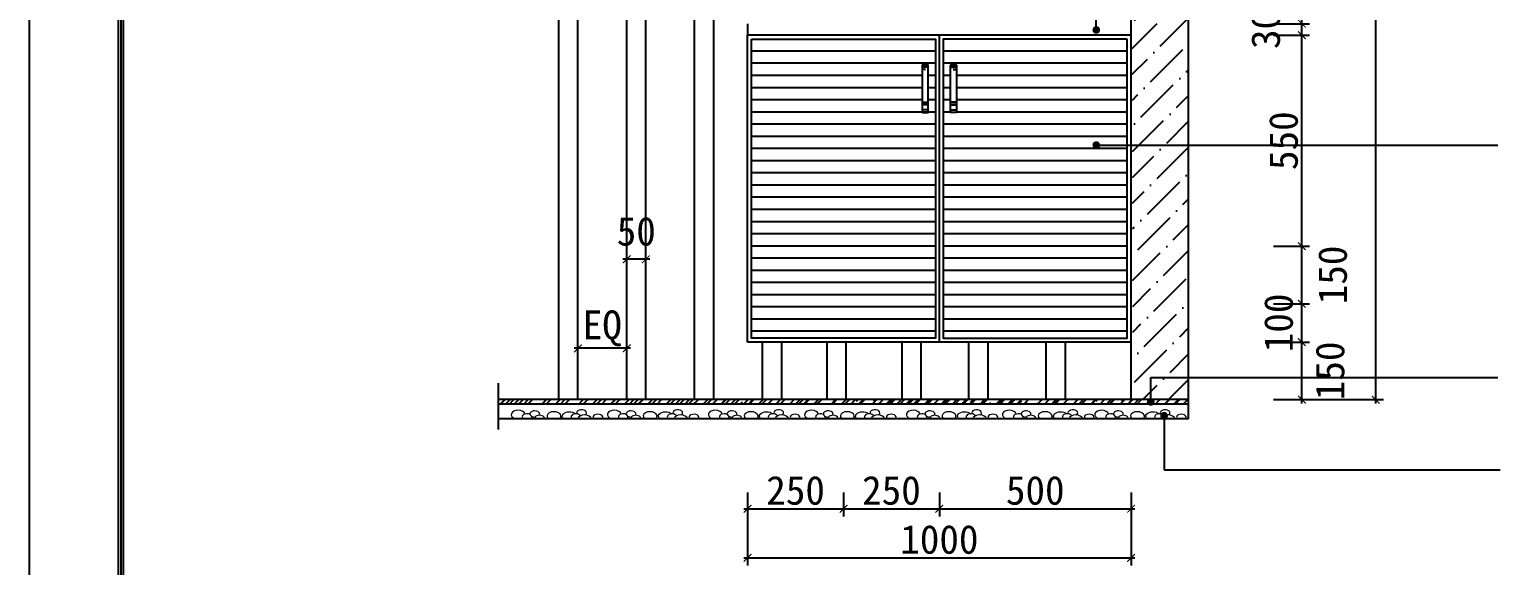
# Model space of a CAD drawing. Header units: millimetres. Extents: x 71641 to 191108, y -23091 to 29972.
# Drawn here: x 71641 to 75478, y -5311 to -3913 of the extents above; entities that cross this region are included whole.
import ezdxf

# ---------------------------------------------------------------- set-up
doc = ezdxf.new("R2010")
doc.units = ezdxf.units.MM
doc.layers.add('00', color=1, linetype='Continuous')
doc.layers.add('8', color=8, linetype='Continuous', lineweight=0)
doc.styles.add('30', font='SimSun.ttf', dxfattribs={"height": 75})
doc.dimstyles.new('30', dxfattribs={"dimscale": 0, "dimtxt": 90, "dimasz": 20, "dimexe": 20, "dimexo": 20, "dimgap": 10, "dimtad": 1, "dimdec": 0, "dimzin": 0, "dimdsep": 46, "dimtxsty": '30', "dimblk": 'ARCHTICK', "dimcen": 20, "dimdle": 10, "dimclrd": 8, "dimclre": 8, "dimclrt": 2, "dimadec": 0, "dimazin": 0, "dimtfac": 1, "dimtdec": 0, "dimtmove": 2, "dimatfit": 3, "dimldrblk": 'DOT', "dimfxl": 0, "dimtolj": 2, "dimtzin": 0, "dimlwd": -1, "dimarcsym": 0})

# ---------------------------------------------------------------- blocks, each defined once
blk = doc.blocks.new('_ARCHTICK')
at = {"color": 0, "linetype": 'ByBlock', "const_width": 0.15}
blk.add_lwpolyline([(-0.5, -0.5), (0.5, 0.5)], dxfattribs=at)
blk = doc.blocks.new('*D86')
at = {"color": 8}
blk.add_line((74959.4, -4888), (74959.4, -4718), dxfattribs=at)
at = {"color": 8, "lineweight": -2}
for p, q in [((74885.4, -4728), (74979.4, -4728)), ((74885.4, -4878), (74979.4, -4878))]:
    blk.add_line(p, q, dxfattribs=at)
at = {"layer": 'Defpoints', "color": 0}
for p in [(74865.4, -4728), (74959.4, -4728), (74865.4, -4878)]:
    blk.add_point(p, dxfattribs=at)
at = {"color": 8, "xscale": 20, "yscale": 20, "zscale": 20}
for p, rotation in [((74959.4, -4728), 90), ((74959.4, -4878), 270)]:
    blk.add_blockref('_ARCHTICK', p, dxfattribs=dict(at, rotation=rotation))
at = {"color": 2, "insert": (75033.3, -4803), "char_height": 75, "attachment_point": 5, "rotation": 90, "style": '30'}
blk.add_mtext('\\A2;150', dxfattribs=at)
blk = doc.blocks.new('_Dot')
at = {"color": 0, "linetype": 'ByBlock', "lineweight": -2}
blk.add_line((-0.5, 0), (-1, 0), dxfattribs=at)
at = {"color": 0, "linetype": 'ByBlock', "const_width": 0.5}
blk.add_lwpolyline([(-0.25, 0, 1), (0.25, 0, 1)], format="xyb", close=True, dxfattribs=at)
blk = doc.blocks.new('DOT')
at = {"color": 0, "linetype": 'ByBlock'}
blk.add_line((-0.5, 0), (-1, 0), dxfattribs=at)
at = {"color": 0, "linetype": 'ByBlock', "const_width": 0.5}
blk.add_lwpolyline([(-0.25, 0, 1), (0.25, 0, 1)], format="xyb", close=True, dxfattribs=at)
blk = doc.blocks.new('*D87')
at = {"color": 8, "lineweight": -2}
for p, q in [((74885.4, -4628), (74979.4, -4628)), ((74885.4, -4728), (74979.4, -4728))]:
    blk.add_line(p, q, dxfattribs=at)
at = {"color": 8}
blk.add_line((74959.4, -4738), (74959.4, -4618), dxfattribs=at)
at = {"layer": 'Defpoints', "color": 0}
for p in [(74865.4, -4628), (74959.4, -4628), (74865.4, -4728)]:
    blk.add_point(p, dxfattribs=at)
at = {"color": 8, "xscale": 20, "yscale": 20, "zscale": 20}
for p, rotation in [((74959.4, -4628), 90), ((74959.4, -4728), 270)]:
    blk.add_blockref('_ARCHTICK', p, dxfattribs=dict(at, rotation=rotation))
at = {"color": 2, "insert": (74899, -4678), "char_height": 75, "attachment_point": 5, "rotation": 90, "style": '30'}
blk.add_mtext('\\A2;100', dxfattribs=at)
blk = doc.blocks.new('*D88')
at = {"color": 8, "lineweight": -2}
for p, q in [((74885.4, -4478), (74979.4, -4478)), ((74885.4, -4628), (74979.4, -4628))]:
    blk.add_line(p, q, dxfattribs=at)
at = {"color": 8}
blk.add_line((74959.4, -4638), (74959.4, -4468), dxfattribs=at)
at = {"layer": 'Defpoints', "color": 0}
for p in [(74865.4, -4478), (74959.4, -4478), (74865.4, -4628)]:
    blk.add_point(p, dxfattribs=at)
at = {"color": 8, "xscale": 20, "yscale": 20, "zscale": 20}
for p, rotation in [((74959.4, -4478), 90), ((74959.4, -4628), 270)]:
    blk.add_blockref('_ARCHTICK', p, dxfattribs=dict(at, rotation=rotation))
at = {"color": 2, "insert": (75040, -4553), "char_height": 75, "attachment_point": 5, "rotation": 90, "style": '30'}
blk.add_mtext('\\A2;150', dxfattribs=at)
blk = doc.blocks.new('*D89')
at = {"color": 8, "lineweight": -2}
for p, q in [((74885.4, -3928), (74979.4, -3928)), ((74885.4, -4478), (74979.4, -4478))]:
    blk.add_line(p, q, dxfattribs=at)
at = {"color": 8}
blk.add_line((74959.4, -4488), (74959.4, -3918), dxfattribs=at)
at = {"layer": 'Defpoints', "color": 0}
for p in [(74865.4, -3928), (74959.4, -3928), (74865.4, -4478)]:
    blk.add_point(p, dxfattribs=at)
at = {"color": 8, "xscale": 20, "yscale": 20, "zscale": 20}
for p, rotation in [((74959.4, -3928), 90), ((74959.4, -4478), 270)]:
    blk.add_blockref('_ARCHTICK', p, dxfattribs=dict(at, rotation=rotation))
at = {"color": 2, "insert": (74911.9, -4203), "char_height": 75, "attachment_point": 5, "rotation": 90, "style": '30'}
blk.add_mtext('\\A2;550', dxfattribs=at)
blk = doc.blocks.new('*D90')
at = {"color": 8, "lineweight": -2}
for p, q in [((74885.4, -3898), (74979.4, -3898)), ((74885.4, -3928), (74979.4, -3928))]:
    blk.add_line(p, q, dxfattribs=at)
at = {"color": 8}
blk.add_line((74959.4, -3938), (74959.4, -3888), dxfattribs=at)
at = {"layer": 'Defpoints', "color": 0}
for p in [(74865.4, -3898), (74959.4, -3898), (74865.4, -3928)]:
    blk.add_point(p, dxfattribs=at)
at = {"color": 8, "xscale": 20, "yscale": 20, "zscale": 20}
for p, rotation in [((74959.4, -3898), 90), ((74959.4, -3928), 270)]:
    blk.add_blockref('_ARCHTICK', p, dxfattribs=dict(at, rotation=rotation))
at = {"color": 2, "insert": (74865.4, -3913), "char_height": 75, "attachment_point": 5, "rotation": 90, "style": '30'}
blk.add_mtext('\\A2;30', dxfattribs=at)
blk = doc.blocks.new('*D93')
at = {"color": 8}
blk.add_line((75152.1, -4888), (75152.1, -2068), dxfattribs=at)
at = {"color": 8, "lineweight": -2}
for p, q in [((74923.5, -2078), (75172.1, -2078)), ((74923.5, -4878), (75172.1, -4878))]:
    blk.add_line(p, q, dxfattribs=at)
at = {"layer": 'Defpoints', "color": 0}
for p in [(74903.5, -2078), (75152.1, -2078), (74903.5, -4878)]:
    blk.add_point(p, dxfattribs=at)
at = {"color": 8, "xscale": 20, "yscale": 20, "zscale": 20}
for p, rotation in [((75152.1, -2078), 90), ((75152.1, -4878), 270)]:
    blk.add_blockref('_ARCHTICK', p, dxfattribs=dict(at, rotation=rotation))
at = {"color": 2, "insert": (75104.6, -3478), "char_height": 75, "attachment_point": 5, "rotation": 90, "style": '30'}
blk.add_mtext('\\A2;2800', dxfattribs=at)
blk = doc.blocks.new('*D94')
at = {"color": 8, "lineweight": -2}
for p, q in [((73514.1, -5120.2), (73514.1, -5182.4)), ((73764.1, -5120.2), (73764.1, -5182.4))]:
    blk.add_line(p, q, dxfattribs=at)
at = {"color": 8}
blk.add_line((73504.1, -5162.4), (73774.1, -5162.4), dxfattribs=at)
at = {"layer": 'Defpoints', "color": 0}
for p in [(73514.1, -5100.2), (73764.1, -5100.2), (73764.1, -5162.4)]:
    blk.add_point(p, dxfattribs=at)
at = {"color": 8, "xscale": 20, "yscale": 20, "zscale": 20, "rotation": 180}
blk.add_blockref('_ARCHTICK', (73514.1, -5162.4), dxfattribs=at)
at = {"color": 8, "xscale": 20, "yscale": 20, "zscale": 20}
blk.add_blockref('_ARCHTICK', (73764.1, -5162.4), dxfattribs=at)
at = {"color": 2, "insert": (73639.1, -5114.9), "char_height": 75, "attachment_point": 5, "style": '30'}
blk.add_mtext('\\A2;250', dxfattribs=at)
blk = doc.blocks.new('*D95')
at = {"color": 8, "lineweight": -2}
for p, q in [((73764.1, -5120.2), (73764.1, -5182.4)), ((74014.1, -5120.2), (74014.1, -5182.4))]:
    blk.add_line(p, q, dxfattribs=at)
at = {"color": 8}
blk.add_line((73754.1, -5162.4), (74024.1, -5162.4), dxfattribs=at)
at = {"layer": 'Defpoints', "color": 0}
for p in [(73764.1, -5100.2), (74014.1, -5100.2), (74014.1, -5162.4)]:
    blk.add_point(p, dxfattribs=at)
at = {"color": 8, "xscale": 20, "yscale": 20, "zscale": 20, "rotation": 180}
blk.add_blockref('_ARCHTICK', (73764.1, -5162.4), dxfattribs=at)
at = {"color": 8, "xscale": 20, "yscale": 20, "zscale": 20}
blk.add_blockref('_ARCHTICK', (74014.1, -5162.4), dxfattribs=at)
at = {"color": 2, "insert": (73889.1, -5114.9), "char_height": 75, "attachment_point": 5, "style": '30'}
blk.add_mtext('\\A2;250', dxfattribs=at)
blk = doc.blocks.new('*D96')
at = {"color": 8, "lineweight": -2}
for p, q in [((74014.1, -5120.2), (74014.1, -5182.4)), ((74514.1, -5120.2), (74514.1, -5182.4))]:
    blk.add_line(p, q, dxfattribs=at)
at = {"color": 8}
blk.add_line((74004.1, -5162.4), (74524.1, -5162.4), dxfattribs=at)
at = {"layer": 'Defpoints', "color": 0}
for p in [(74014.1, -5100.2), (74514.1, -5100.2), (74514.1, -5162.4)]:
    blk.add_point(p, dxfattribs=at)
at = {"color": 8, "xscale": 20, "yscale": 20, "zscale": 20, "rotation": 180}
blk.add_blockref('_ARCHTICK', (74014.1, -5162.4), dxfattribs=at)
at = {"color": 8, "xscale": 20, "yscale": 20, "zscale": 20}
blk.add_blockref('_ARCHTICK', (74514.1, -5162.4), dxfattribs=at)
at = {"color": 2, "insert": (74264.1, -5114.9), "char_height": 75, "attachment_point": 5, "style": '30'}
blk.add_mtext('\\A2;500', dxfattribs=at)
blk = doc.blocks.new('*D97')
at = {"color": 8, "lineweight": -2}
for p, q in [((73514.1, -5120.2), (73514.1, -5310.3)), ((74514.1, -5120.2), (74514.1, -5310.3))]:
    blk.add_line(p, q, dxfattribs=at)
at = {"color": 8}
blk.add_line((73504.1, -5290.3), (74524.1, -5290.3), dxfattribs=at)
at = {"layer": 'Defpoints', "color": 0}
for p in [(73514.1, -5100.2), (74514.1, -5100.2), (74514.1, -5290.3)]:
    blk.add_point(p, dxfattribs=at)
at = {"color": 8, "xscale": 20, "yscale": 20, "zscale": 20, "rotation": 180}
blk.add_blockref('_ARCHTICK', (73514.1, -5290.3), dxfattribs=at)
at = {"color": 8, "xscale": 20, "yscale": 20, "zscale": 20}
blk.add_blockref('_ARCHTICK', (74514.1, -5290.3), dxfattribs=at)
at = {"color": 2, "insert": (74014.1, -5242.8), "char_height": 75, "attachment_point": 5, "style": '30'}
blk.add_mtext('\\A2;1000', dxfattribs=at)
blk = doc.blocks.new('*D98')
at = {"color": 8}
blk.add_line((73208.7, -4744.1), (73061.5, -4744.1), dxfattribs=at)
at = {"color": 8, "lineweight": -2}
for p, q in [((73071.5, -4769), (73071.5, -4724.1)), ((73198.7, -4769), (73198.7, -4724.1))]:
    blk.add_line(p, q, dxfattribs=at)
at = {"layer": 'Defpoints', "color": 0}
for p in [(73071.5, -4744.1), (73071.5, -4789), (73198.7, -4789)]:
    blk.add_point(p, dxfattribs=at)
at = {"color": 8, "xscale": 20, "yscale": 20, "zscale": 20, "rotation": 180}
blk.add_blockref('_ARCHTICK', (73071.5, -4744.1), dxfattribs=at)
at = {"color": 8, "xscale": 20, "yscale": 20, "zscale": 20}
blk.add_blockref('_ARCHTICK', (73198.7, -4744.1), dxfattribs=at)
at = {"color": 2, "insert": (73135.1, -4692.4), "char_height": 75, "attachment_point": 5, "style": '30'}
blk.add_mtext('\\A2;EQ', dxfattribs=at)
blk = doc.blocks.new('*D99')
at = {"color": 8}
blk.add_line((73258.7, -4512.2), (73188.7, -4512.2), dxfattribs=at)
at = {"color": 8, "lineweight": -2}
for p, q in [((73198.7, -4547.5), (73198.7, -4492.2)), ((73248.7, -4547.5), (73248.7, -4492.2))]:
    blk.add_line(p, q, dxfattribs=at)
at = {"layer": 'Defpoints', "color": 0}
for p in [(73198.7, -4512.2), (73198.7, -4567.5), (73248.7, -4567.5)]:
    blk.add_point(p, dxfattribs=at)
at = {"color": 8, "xscale": 20, "yscale": 20, "zscale": 20, "rotation": 180}
blk.add_blockref('_ARCHTICK', (73198.7, -4512.2), dxfattribs=at)
at = {"color": 8, "xscale": 20, "yscale": 20, "zscale": 20}
blk.add_blockref('_ARCHTICK', (73248.7, -4512.2), dxfattribs=at)
at = {"color": 2, "insert": (73223.7, -4439.7), "char_height": 75, "attachment_point": 5, "style": '30'}
blk.add_mtext('\\A2;50', dxfattribs=at)

msp = doc.modelspace()

# ---------------------------------------------------------------- hatches: boundary and pattern name
h = msp.add_hatch()
h.set_pattern_fill('ANSI36', color=8, scale=15, style=0)
h.set_pattern_definition([(45, (-507.107, 421.133), (25.25697, 92.60889), [119.0625, -23.8125, 0, -23.8125])])
edge = h.paths.add_edge_path()
edge.add_line((74518.7, -4878), (74514.1, -2078))
edge.add_line((74514.1, -2078), (72863.3, -2078))
edge.add_line((72863.3, -2078), (72863.3, -1928))
edge.add_line((72863.3, -1928), (74664.1, -1928))
edge.add_line((74664.1, -1928), (74664.1, -4878))
edge.add_line((74664.1, -4878), (74514.1, -4878))
at = {"true_color": 0xbcb757}
h = msp.add_hatch(dxfattribs=at)
h.set_pattern_fill('LINE', color=43, scale=10, style=0)
h.paths.add_polyline_path([(74004.1, -3938), (73524.1, -3938), (73524.1, -4718), (74004.1, -4718)])
h.paths.add_polyline_path([(73969.5, -4129.4), (73969.5, -4006.2), (73984.8, -4006.2), (73984.8, -4129.4)], flags=16)
h = msp.add_hatch(dxfattribs=at)
h.set_pattern_fill('LINE', color=43, scale=10, style=0)
h.set_pattern_definition([(180, (148028.254, 0), (0, 31.75), [])])
h.paths.add_polyline_path([(74024.1, -4718), (74504.1, -4718), (74504.1, -3938), (74024.1, -3938)])
h.paths.add_polyline_path([(74058.8, -4129.4), (74043.4, -4129.4), (74043.4, -4006.2), (74058.8, -4006.2)], flags=16)
at = {"ltscale": 0.5}
h = msp.add_hatch(dxfattribs=at)
h.set_pattern_fill('AR-RROOF', color=191, scale=0.768, angle=360, style=0)
h.set_pattern_definition([(180, (135798.272, -30951.113), (-42.91584, -19.5072), [292.608, -39.0144, 97.536, -19.5072]), (180, (135772.327, -30960.867), (19.5072, -25.944576), [58.5216, -6.437376, 117.0432, -14.6304]), (180, (135788.518, -30967.694), (-101.43744, -13.069824), [156.0576, -27.31008, 78.0288, -19.5072])])
h.paths.add_polyline_path([(73969.5, -4102.2), (73969.5, -4129.4), (73984.8, -4129.4), (73984.8, -4102.2)])
h.paths.add_polyline_path([(73984.8, -4025.9), (73984.8, -4000.2), (73969.5, -4000.2), (73969.5, -4025.9)])
h = msp.add_hatch(dxfattribs=at)
h.set_pattern_fill('AR-RROOF', color=191, scale=0.768, angle=360, style=0)
h.set_pattern_definition([(3e-14, (12229.982, -30951.113), (42.91584, -19.5072), [292.608, -39.0144, 97.536, -19.5072]), (3e-14, (12255.926, -30960.867), (-19.5072, -25.944576), [58.5216, -6.437376, 117.0432, -14.6304]), (3e-14, (12239.736, -30967.694), (101.43744, -13.069824), [156.0576, -27.31008, 78.0288, -19.5072])])
h.paths.add_polyline_path([(74058.8, -4102.2), (74058.8, -4129.4), (74043.4, -4129.4), (74043.4, -4102.2)])
h.paths.add_polyline_path([(74043.4, -4025.9), (74043.4, -4000.2), (74058.8, -4000.2), (74058.8, -4025.9)])
h = msp.add_hatch()
h.set_pattern_fill('AR-RROOF', color=140, angle=45, style=0)
h.set_pattern_definition([(45, (-24838.712, 9259.925), (21.552615, 57.473639), [381, -50.8, 127, -25.4]), (45, (-24823.805, 9292.793), (-41.847994, 5.926969), [76.2, -8.382, 152.4, -19.05]), (45, (-24844.999, 9284.172), (81.3611205, 105.428207), [203.2, -35.56, 101.6, -25.4])])
h.paths.add_polyline_path([(74664.1, -4890), (74664.1, -4878), (72863.3, -4878), (72863.3, -4890)])

# ---------------------------------------------------------------- linework, layer by layer
at = {"color": 0}
for p, q in [((74664.1, -4928), (74664.1, -1928)), ((74514.1, -4878), (74514.1, -2078)), ((74664.1, -4878), (72863.3, -4878)), ((74664.1, -4928), (72863.3, -4928))]:
    msp.add_line(p, q, dxfattribs=at)
at = {"color": 4}
for p, q in [((73021.5, -4878), (73021.5, -2528)), ((73071.5, -4878), (73071.5, -2528)), ((73198.7, -4878), (73198.7, -2528)), ((73248.7, -4878), (73248.7, -2528)), ((73375.9, -4878), (73375.9, -2528)), ((73425.9, -4878), (73425.9, -2528)), ((73553.1, -4878), (73553.1, -4728)), ((73603.1, -4878), (73603.1, -4728)), ((73721.2, -4878), (73721.2, -4728)), ((73771.2, -4878), (73771.2, -4728)), ((73917, -4878), (73917, -4728)), ((73967, -4878), (73967, -4728)), ((74091.1, -4878), (74091.1, -4728)), ((74141.1, -4878), (74141.1, -4728)), ((74292.8, -4878), (74292.8, -4728)), ((74342.8, -4878), (74342.8, -4728))]:
    msp.add_line(p, q, dxfattribs=at)
at = {"color": 3}
for p, q in [((73514.1, -3898), (73514.1, -3928)), ((73514.1, -4728), (73514.1, -3928)), ((74514.1, -3928), (73514.1, -3928)), ((74014.1, -4728), (74014.1, -3928)), ((74514.1, -4728), (73514.1, -4728))]:
    msp.add_line(p, q, dxfattribs=at)
at = {"color": 8}
for p, q in [((73969.5, -4102.2), (73984.8, -4102.2)), ((74058.8, -4102.2), (74043.4, -4102.2))]:
    msp.add_line(p, q, dxfattribs=at)
at = {"color": 1}
for p, q in [((72863.3, -4834.8), (72863.3, -4956.1)), ((74664.1, -4890), (72863.3, -4890))]:
    msp.add_line(p, q, dxfattribs=at)
at = {"color": 3, "lineweight": -2}
for points in [[(71873.6, -1371.3), (83355.2, -1371.3), (83355.2, -9390.9), (71873.6, -9390.9)], [(71880.1, -1377.8), (83348.7, -1377.8), (83348.7, -9384.4), (71880.1, -9384.4)], [(71886.6, -1384.3), (83342.2, -1384.3), (83342.2, -9377.9), (71886.6, -9377.9)]]:
    msp.add_lwpolyline(points, close=True, dxfattribs=at)
at = {"color": 8}
for points in [[(73524.1, -3938), (74004.1, -3938), (74004.1, -4718), (73524.1, -4718)], [(74504.1, -3938), (74024.1, -3938), (74024.1, -4718), (74504.1, -4718)], [(73969.5, -4129.4), (73984.8, -4129.4), (73984.8, -4006.2), (73969.5, -4006.2)], [(74058.8, -4129.4), (74043.4, -4129.4), (74043.4, -4006.2), (74058.8, -4006.2)]]:
    msp.add_lwpolyline(points, close=True, dxfattribs=at)
at = {"layer": '00', "color": 8, "lineweight": -2}
msp.add_lwpolyline([(71641.1, -1138.7), (83587.7, -1138.7), (83587.7, -9623.5), (71641.1, -9623.5)], close=True, dxfattribs=at)
at = {"layer": '8', "color": 11}
for centre, major_axis, start_param, end_param in [((72915.8, -4917.2), (-18.2, 0.5), 3.340932, 7.444953), ((72959.1, -4915.3), (-12.7, 0.4), 2.748562, 7.945945), ((73009, -4921.1), (-18.2, 0.5), 2.593698, 6.925742), ((73081, -4912.4), (-12.7, 0.4), 2.419746, 6.671732), ((73166.5, -4917.2), (-18.2, 0.5), 3.340932, 7.444953), ((73209.9, -4915.3), (-12.7, 0.4), 2.748562, 7.945945), ((73259.8, -4921.1), (-18.2, 0.5), 2.593698, 6.925742), ((73331.8, -4912.4), (-12.7, 0.4), 2.419746, 6.671732), ((73430, -4917.2), (-18.2, 0.5), 3.340932, 7.444953), ((73473.4, -4915.3), (-12.7, 0.4), 2.748562, 7.945945), ((73523.3, -4921.1), (-18.2, 0.5), 2.593698, 6.925742), ((73595.2, -4912.4), (-12.7, 0.4), 2.419746, 6.671732), ((73680.8, -4917.2), (-18.2, 0.5), 3.340932, 7.444953), ((73724.2, -4915.3), (-12.7, 0.4), 2.748562, 7.945945), ((73774.1, -4921.1), (-18.2, 0.5), 2.593698, 6.925742), ((73846, -4912.4), (-12.7, 0.4), 2.419746, 6.671732), ((73946.1, -4917.2), (-18.2, 0.5), 3.340932, 7.444953), ((73989.5, -4915.3), (-12.7, 0.4), 2.748562, 7.945945), ((74039.4, -4921.1), (-18.2, 0.5), 2.593698, 6.925742), ((74111.4, -4912.4), (-12.7, 0.4), 2.419746, 6.671732), ((74196.9, -4917.2), (-18.2, 0.5), 3.340932, 7.444953), ((74240.3, -4915.3), (-12.7, 0.4), 2.748562, 7.945945), ((74290.2, -4921.1), (-18.2, 0.5), 2.593698, 6.925742), ((74362.1, -4912.4), (-12.7, 0.4), 2.419746, 6.671732), ((74437.6, -4917.2), (-18.2, 0.5), 3.340932, 7.444953), ((74481, -4915.3), (-12.7, 0.4), 2.748562, 7.945945), ((74530.9, -4921.1), (-18.2, 0.5), 2.593698, 6.925742), ((74602.8, -4912.4), (-12.7, 0.4), 2.419746, 6.671732), ((72915.8, -4917.2), (-18.2, 0.5), 2.074487, 2.287647), ((72938.8, -4923), (-12.7, 0.4), 4.063535, 6.944054), ((72938.8, -4923), (-12.7, 0.4), 2.575386, 3.372845), ((72971.7, -4926.8), (-12.7, 0.4), 3.08808, 6.43136), ((73066.5, -4923), (-12.7, 0.4), 3.549729, 6.944053), ((73067.7, -4925.9), (-12.7, 0.4), 0.182075, 0.268577), ((73089.2, -4929.6), (-18.2, 0.5), 3.354626, 6.164814), ((73123.6, -4924.1), (-12.7, 0.4), 2.686237, 6.784982), ((73145.8, -4923.9), (-12.7, 0.4), 0.52194, 0.570687), ((73166.5, -4917.2), (-18.2, 0.5), 2.074487, 2.287647), ((73189.6, -4923), (-12.7, 0.4), 4.063535, 6.944054), ((73189.6, -4923), (-12.7, 0.4), 2.575386, 3.372845), ((73222.5, -4926.8), (-12.7, 0.4), 3.08808, 6.43136), ((73317.3, -4923), (-12.7, 0.4), 3.549729, 6.944053), ((73318.5, -4925.9), (-12.7, 0.4), 0.182075, 0.268577), ((73340, -4929.6), (-18.2, 0.5), 3.354626, 6.164814), ((73374.4, -4924.1), (-12.7, 0.4), 2.686237, 6.784982), ((73396.5, -4923.9), (-12.7, 0.4), 0.52194, 0.570687), ((73430, -4917.2), (-18.2, 0.5), 2.074487, 2.287647), ((73453.1, -4923), (-12.7, 0.4), 4.063535, 6.944054), ((73453.1, -4923), (-12.7, 0.4), 2.575386, 3.372845), ((73486, -4926.8), (-12.7, 0.4), 3.08808, 6.43136), ((73580.7, -4923), (-12.7, 0.4), 3.549729, 6.944053), ((73581.9, -4925.9), (-12.7, 0.4), 0.182075, 0.268577), ((73603.4, -4929.6), (-18.2, 0.5), 3.354626, 6.164814), ((73637.9, -4924.1), (-12.7, 0.4), 2.686237, 6.784982), ((73660, -4923.9), (-12.7, 0.4), 0.52194, 0.570687), ((73680.8, -4917.2), (-18.2, 0.5), 2.074487, 2.287647), ((73703.9, -4923), (-12.7, 0.4), 4.063535, 6.944054), ((73703.9, -4923), (-12.7, 0.4), 2.575386, 3.372845), ((73736.8, -4926.8), (-12.7, 0.4), 3.08808, 6.43136), ((73831.5, -4923), (-12.7, 0.4), 3.549729, 6.944053), ((73832.7, -4925.9), (-12.7, 0.4), 0.182075, 0.268577), ((73854.2, -4929.6), (-18.2, 0.5), 3.354626, 6.164814), ((73888.7, -4924.1), (-12.7, 0.4), 2.686237, 6.784982), ((73910.8, -4923.9), (-12.7, 0.4), 0.52194, 0.570687), ((73946.1, -4917.2), (-18.2, 0.5), 2.074487, 2.287647), ((73969.2, -4923), (-12.7, 0.4), 4.063535, 6.944054), ((73969.2, -4923), (-12.7, 0.4), 2.575386, 3.372845), ((74002.1, -4926.8), (-12.7, 0.4), 3.08808, 6.43136), ((74096.8, -4923), (-12.7, 0.4), 3.549729, 6.944053), ((74098, -4925.9), (-12.7, 0.4), 0.182075, 0.268577), ((74119.5, -4929.6), (-18.2, 0.5), 3.354626, 6.164814), ((74154, -4924.1), (-12.7, 0.4), 2.686237, 6.784982), ((74176.1, -4923.9), (-12.7, 0.4), 0.52194, 0.570687), ((74196.9, -4917.2), (-18.2, 0.5), 2.074487, 2.287647), ((74220, -4923), (-12.7, 0.4), 4.063535, 6.944054), ((74220, -4923), (-12.7, 0.4), 2.575386, 3.372845), ((74252.9, -4926.8), (-12.7, 0.4), 3.08808, 6.43136), ((74347.6, -4923), (-12.7, 0.4), 3.549729, 6.944053), ((74348.8, -4925.9), (-12.7, 0.4), 0.182075, 0.268577), ((74370.3, -4929.6), (-18.2, 0.5), 3.354626, 6.164814), ((74404.8, -4924.1), (-12.7, 0.4), 2.686237, 6.784982), ((74426.9, -4923.9), (-12.7, 0.4), 0.52194, 0.570687), ((74437.6, -4917.2), (-18.2, 0.5), 2.074487, 2.287647), ((74460.7, -4923), (-12.7, 0.4), 4.063535, 6.944054), ((74460.7, -4923), (-12.7, 0.4), 2.575386, 3.372845), ((74493.6, -4926.8), (-12.7, 0.4), 3.08808, 6.43136), ((74588.3, -4923), (-12.7, 0.4), 3.549729, 6.944053), ((74589.5, -4925.9), (-12.7, 0.4), 0.182075, 0.268577), ((74611, -4929.6), (-18.2, 0.5), 3.354626, 6.164814), ((74645.5, -4924.1), (-12.7, 0.4), 2.686237, 6.784982), ((74667.6, -4923.9), (-12.7, 0.4), 0.52194, 0.570687)]:
    msp.add_ellipse(centre, major_axis=major_axis, ratio=0.638943, start_param=start_param, end_param=end_param, dxfattribs=at)
at = {"layer": '8', "color": 11, "extrusion": (0, 0, -1)}
for centre in [(73048.9, -4921.1), (73299.7, -4921.1), (73563.1, -4921.1), (73813.9, -4921.1), (74079.3, -4921.1), (74330.1, -4921.1), (74570.7, -4921.1)]:
    msp.add_ellipse(centre, major_axis=(18.2, 0.5), ratio=0.638943, start_param=2.593698, end_param=5.764229, dxfattribs=at)

# ---------------------------------------------------------------- dimensions: what is measured, and where the dimension line sits
at = {"color": 3}
for p1, p2, distance, picture, middle in [((74903.5, -4878), (74903.5, -2078), -248.5, '*D93', (75104.6, -3478)), ((73248.7, -4567.5), (73198.7, -4567.5), -55.3, '*D99', (73223.7, -4439.7)), ((73514.1, -5100.2), (74514.1, -5100.2), -190.1, '*D97', (74014.1, -5242.8))]:
    dim = msp.add_aligned_dim(p1=p1, p2=p2, distance=distance, dimstyle='30', override={"dimscale": 1, "dimtxt": 75, "dimldrblk": 'DOT'}, dxfattribs=at)
    dim.commit()
    dim.dimension.update_dxf_attribs({"geometry": picture, "text_midpoint": middle})
for base, p1, p2, picture, middle in [((74959.4, -3898), (74865.4, -3928), (74865.4, -3898), '*D90', (74865.4, -3913)), ((74959.4, -4478), (74865.4, -4628), (74865.4, -4478), '*D88', (75040, -4553)), ((74959.4, -4628), (74865.4, -4728), (74865.4, -4628), '*D87', (74899, -4678)), ((74959.4, -4728), (74865.4, -4878), (74865.4, -4728), '*D86', (75033.3, -4803))]:
    dim = msp.add_linear_dim(base=base, p1=p1, p2=p2, angle=270, dimstyle='30', override={"dimscale": 1, "dimtxt": 75, "dimldrblk": 'DOT'}, dxfattribs=at)
    dim.commit()
    dim.dimension.update_dxf_attribs({"geometry": picture, "text_midpoint": middle, "dimtype": 160})
dim = msp.add_linear_dim(base=(74959.4, -3928), p1=(74865.4, -4478), p2=(74865.4, -3928), angle=270, dimstyle='30', override={"dimscale": 1, "dimtxt": 75, "dimldrblk": 'DOT'}, dxfattribs=at)
dim.commit()
dim.dimension.update_dxf_attribs({"geometry": '*D89', "text_midpoint": (74911.9, -4203)})
dim = msp.add_aligned_dim(p1=(73198.7, -4789), p2=(73071.5, -4789), distance=-44.9, text='EQ', dimstyle='30', override={"dimscale": 1, "dimtxt": 75, "dimldrblk": 'DOT'}, dxfattribs=at)
dim.commit()
dim.dimension.update_dxf_attribs({"geometry": '*D98', "text_midpoint": (73135.1, -4692.4)})
for base, p1, p2, picture, middle in [((73764.1, -5162.4), (73514.1, -5100.2), (73764.1, -5100.2), '*D94', (73639.1, -5114.9)), ((74014.1, -5162.4), (73764.1, -5100.2), (74014.1, -5100.2), '*D95', (73889.1, -5114.9)), ((74514.1, -5162.4), (74014.1, -5100.2), (74514.1, -5100.2), '*D96', (74264.1, -5114.9))]:
    dim = msp.add_linear_dim(base=base, p1=p1, p2=p2, dimstyle='30', override={"dimscale": 1, "dimtxt": 75, "dimldrblk": 'DOT'}, dxfattribs=at)
    dim.commit()
    dim.dimension.update_dxf_attribs({"geometry": picture, "text_midpoint": middle})

# ---------------------------------------------------------------- leaders
for points in [[(74423.4, -3914.4), (74423.4, -3709.9), (75476.4, -3709.9)], [(74423.4, -4214.4), (75470.2, -4214.4)], [(74565.4, -4884), (74565.4, -4820), (75470.8, -4820)], [(74600.1, -4920.1), (74600.1, -5061.1), (75476.8, -5061.1)]]:
    msp.add_leader(points, dimstyle='30', override={"dimscale": 1, "dimtad": 0}, dxfattribs=at)

doc.saveas('drawing.dxf')
